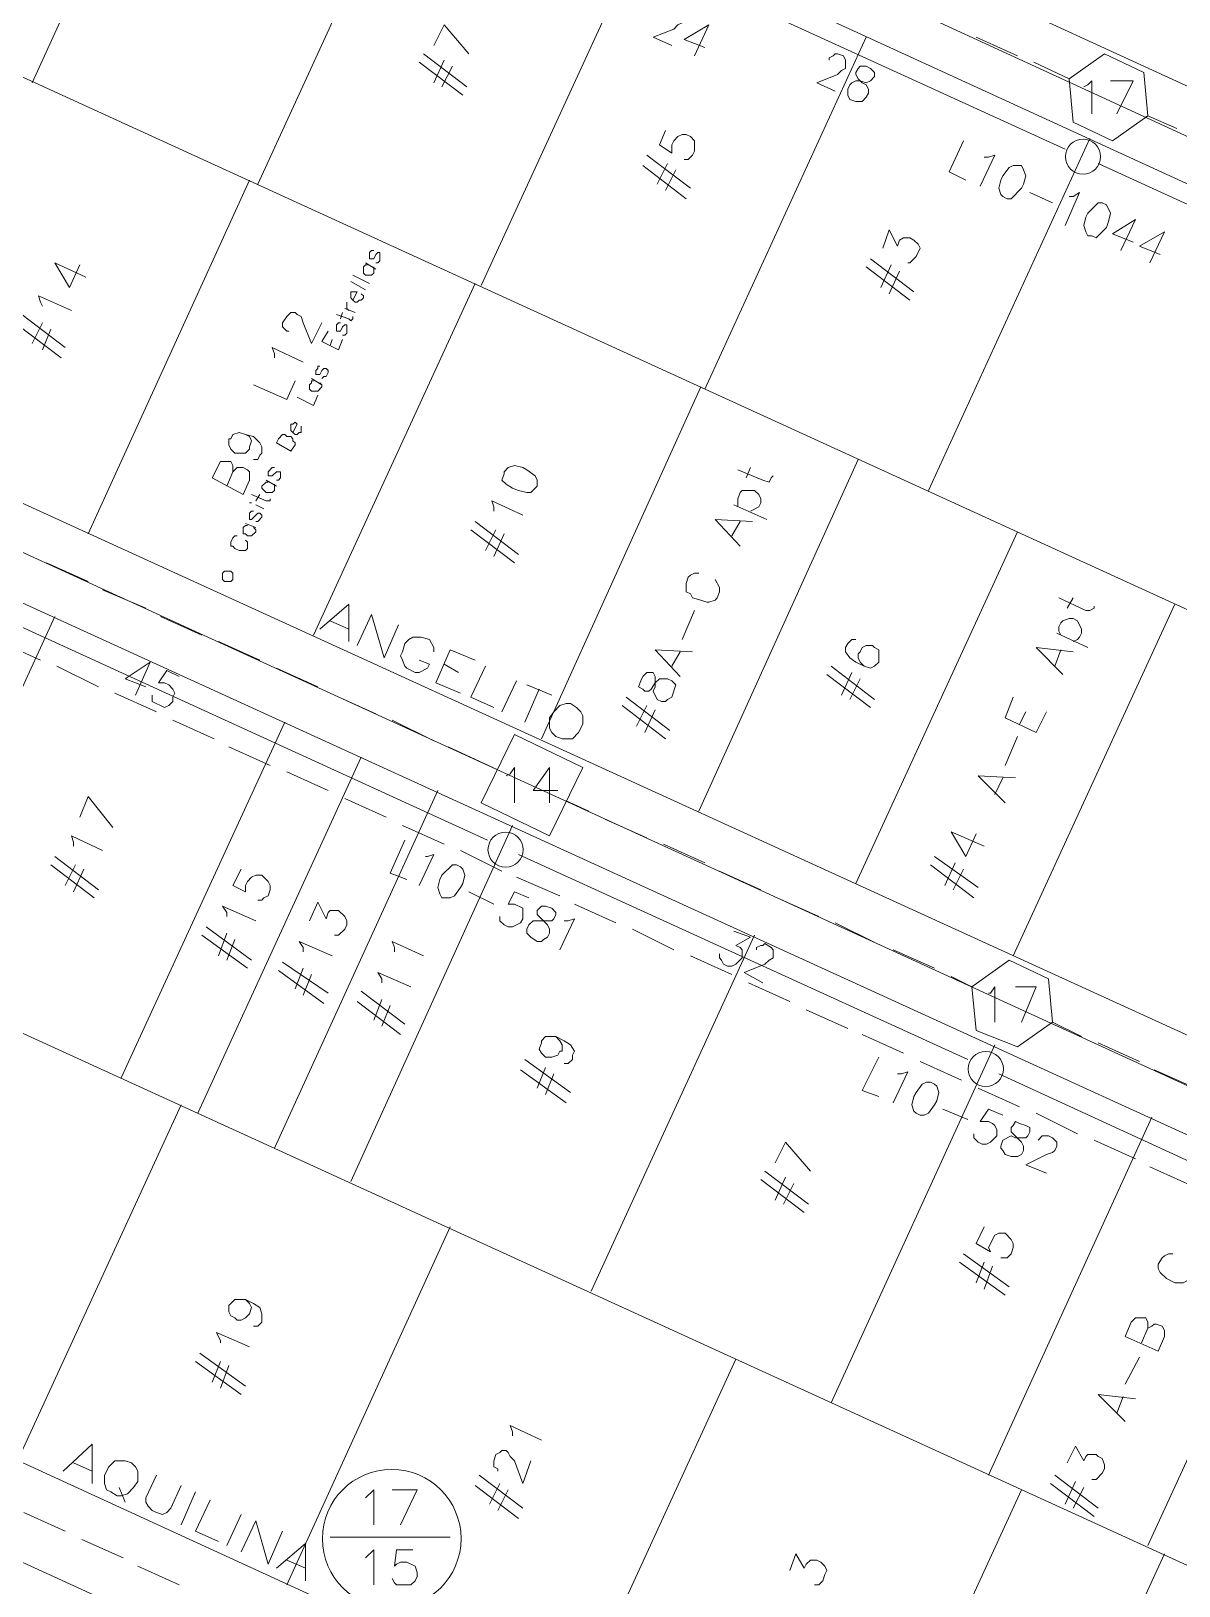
# Model space of a CAD drawing. Header units: millimetres. Extents: x 3.6 to 37.8, y 0.6 to 28.7.
# Drawn here: x 22.952 to 25.264, y 8.986 to 12.12 of the extents above; entities that cross this region are included whole.
import ezdxf

# ---------------------------------------------------------------- set-up
doc = ezdxf.new("R2010")
doc.units = ezdxf.units.MM
for name, color, linetype, true_color in [('PDF_S45$Cable-565', 23, 'Continuous', 0xdd8a6e), ('PDF_S45$LOTS', 254, 'Continuous', 0xdcdcdc), ('PDF_S45$Reverse$not$active', 61, 'Continuous', 0xdfff7f), ('PDF_S45$ROAD', 8, 'Continuous', 0x808080), ('PDF_S45$SDU', 157, 'Continuous', 0x396472)]:
    doc.layers.add(name, color=color, linetype=linetype, true_color=true_color)
for name, color, linetype in [('PDF_S45$NAME-ROAD', 7, 'Continuous'), ('PDF_S45$Passives-TapOffs', 7, 'Continuous'), ('PDF_S45$pole', 7, 'Continuous'), ('PDF_S45$strand', 7, 'Continuous'), ('PDF_S45$Symbols-EndOfLine', 7, 'Continuous')]:
    doc.layers.add(name, color=color, linetype=linetype)

msp = doc.modelspace()

# ---------------------------------------------------------------- linework, layer by layer
at = {"layer": 'PDF_S45$Cable-565', "lineweight": 13}
for points in [[(24.9384, 12.07), (24.855, 12.1076)], [(25.0427, 12.0242), (24.9718, 12.0575)], [(25.2595, 11.9241), (25.2011, 11.9491)], [(22.9828, 11.0484), (23.0662, 11.0109)], [(23.0954, 10.9942), (23.1829, 10.9567)], [(23.2121, 10.94), (23.2955, 10.9025)], [(22.8869, 10.89), (22.9703, 10.8525)], [(23.3289, 10.89), (23.4123, 10.8525)], [(23.0036, 10.8399), (23.087, 10.7982)], [(23.4456, 10.8358), (23.529, 10.7982)], [(23.1204, 10.7857), (23.2038, 10.7482)], [(23.5624, 10.7816), (23.6458, 10.744)], [(23.2371, 10.7315), (23.3205, 10.694)], [(23.6791, 10.7315), (23.7625, 10.6898)], [(23.3497, 10.6773), (23.4331, 10.6398)], [(23.7917, 10.6773), (23.8918, 10.6315)], [(23.4665, 10.6273), (23.5499, 10.5898)], [(23.5832, 10.5731), (23.6666, 10.5355)], [(24.0294, 10.5689), (24.0753, 10.5481)], [(24.1086, 10.5314), (24.192, 10.4939)], [(23.7, 10.5189), (23.7834, 10.4813)], [(23.8168, 10.4688), (23.9001, 10.4271)], [(24.2254, 10.4813), (24.3088, 10.4438)], [(23.9293, 10.4146), (24.0169, 10.3771)], [(24.338, 10.4271), (24.4214, 10.3896)], [(24.4547, 10.3729), (24.5381, 10.3354)], [(24.0461, 10.3604), (24.1295, 10.3229)], [(24.1628, 10.3104), (24.2462, 10.2687)], [(24.5715, 10.3229), (24.6549, 10.2812)], [(24.2796, 10.2562), (24.363, 10.2186)], [(24.6882, 10.2687), (24.7716, 10.2312)], [(24.3964, 10.202), (24.4798, 10.1644)], [(24.805, 10.2145), (24.8467, 10.1936)], [(24.5131, 10.1478), (24.5965, 10.1102)], [(25.0093, 10.1227), (25.0677, 10.0935)], [(24.6257, 10.0977), (24.7091, 10.0602)], [(25.1011, 10.081), (25.1845, 10.0435)], [(24.7425, 10.0435), (24.8259, 10.006)], [(25.2136, 10.0268), (25.297, 9.9893)], [(24.8592, 9.9893), (24.9426, 9.9518)], [(24.976, 9.9393), (25.0594, 9.8976)], [(25.0927, 9.8851), (25.1761, 9.8475)], [(25.2053, 9.8308), (25.2887, 9.7933)], [(23.0203, 9.097), (22.9369, 9.1345)], [(23.1371, 9.0428), (23.0537, 9.0803)], [(23.2497, 8.9885), (23.1663, 9.0261)]]:
    msp.add_lwpolyline(points, dxfattribs=at)
at = {"layer": 'PDF_S45$LOTS', "lineweight": 0}
for points in [[(22.9536, 12.0158), (23.2788, 12.7289)], [(23.4081, 11.8115), (23.7334, 12.5204)], [(23.8584, 11.6072), (24.1837, 12.3161)], [(22.4407, 12.2535), (25.7307, 10.7482)], [(24.3088, 11.3987), (24.634, 12.1076)], [(24.7591, 11.1944), (25.0844, 11.9033)], [(23.0662, 11.1068), (23.3914, 11.8199)], [(23.5207, 10.9025), (23.8459, 11.6114)], [(23.9794, 10.694), (24.3005, 11.4029)], [(24.2963, 10.5481), (24.6174, 11.2569)], [(24.6132, 10.4021), (24.9384, 11.111)], [(22.67, 10.2228), (22.9995, 10.94)], [(24.9301, 10.2562), (25.2553, 10.965)], [(25.5222, 8.9177), (21.2064, 10.89)], [(23.1329, 10.0102), (23.4623, 10.7274)], [(23.2872, 9.9393), (23.6166, 10.6565)], [(23.4415, 9.8684), (23.7709, 10.5898)], [(23.5958, 9.8017), (23.921, 10.5189)], [(24.0795, 9.5807), (24.4089, 10.2979)], [(24.5632, 9.3555), (24.8926, 10.0769)], [(22.9244, 9.2387), (23.2538, 9.9559)], [(24.8801, 9.2095), (25.2095, 9.9309)], [(25.2011, 9.0678), (25.5306, 9.785)], [(23.4665, 8.9885), (23.7959, 9.7099)], [(24.0419, 8.7258), (24.3713, 9.4431)], [(24.6174, 8.4631), (24.9468, 9.1804)], [(24.9051, 8.3339), (25.2345, 9.0511)]]:
    msp.add_lwpolyline(points, dxfattribs=at)
at = {"layer": 'PDF_S45$NAME-ROAD', "lineweight": 9}
for points in [[(23.5332, 10.915), (23.5916, 10.965), (23.5916, 10.89)], [(23.6083, 10.8816), (23.6374, 10.9442), (23.6625, 10.8566), (23.6917, 10.9233)], [(23.5916, 10.915), (23.5541, 10.9317)], [(23.7334, 10.8525), (23.7542, 10.8441), (23.75, 10.8358), (23.7334, 10.8274), (23.725, 10.8274), (23.7083, 10.8358), (23.7042, 10.8399), (23.7, 10.8525), (23.6958, 10.8608), (23.7, 10.8691), (23.7042, 10.8858), (23.7125, 10.8942), (23.7208, 10.8983), (23.7375, 10.8983), (23.7542, 10.8942), (23.7625, 10.8775), (23.7625, 10.8691)], [(23.8168, 10.7857), (23.7667, 10.8066), (23.7959, 10.8733), (23.8459, 10.8525)], [(23.8126, 10.8274), (23.7834, 10.8441)], [(23.8835, 10.7566), (23.8376, 10.7774), (23.8668, 10.8399)], [(23.9001, 10.7482), (23.9293, 10.8108)], [(23.946, 10.7274), (23.9752, 10.7941)], [(24.0002, 10.7816), (23.9502, 10.8024)], [(23.0161, 9.2179), (23.0745, 9.2721), (23.0745, 9.1929)], [(23.0745, 9.2179), (23.037, 9.2346)], [(23.1412, 9.1553), (23.1287, 9.1845)], [(23.2538, 9.1887), (23.233, 9.1428), (23.2246, 9.1345), (23.2163, 9.1303), (23.2038, 9.1345), (23.1954, 9.1387), (23.1871, 9.147), (23.1829, 9.1553), (23.1829, 9.1637), (23.2038, 9.2095)], [(23.2538, 9.1095), (23.283, 9.1762)], [(23.3289, 9.0761), (23.283, 9.097), (23.3122, 9.1595)], [(23.3456, 9.0678), (23.3747, 9.1303)], [(23.3747, 9.0553), (23.4039, 9.1178), (23.429, 9.0302), (23.4581, 9.097)], [(23.4456, 9.0219), (23.504, 9.0719), (23.504, 8.9969)], [(23.504, 9.0219), (23.4665, 9.0386)]]:
    msp.add_lwpolyline(points, dxfattribs=at)
for points in [[(24.0378, 10.7649), (24.0503, 10.7566), (24.0586, 10.7482), (24.0628, 10.7399), (24.0628, 10.7232), (24.0544, 10.7065), (24.0419, 10.694), (24.0211, 10.694), (24.0086, 10.6982), (24.0002, 10.7065), (23.9961, 10.7149), (23.9961, 10.7357), (24.0044, 10.7482), (24.0169, 10.7607), (24.0294, 10.7649)], [(23.1412, 9.2387), (23.1537, 9.2346), (23.1621, 9.2262), (23.1663, 9.2179), (23.1663, 9.197), (23.1579, 9.1845), (23.1454, 9.172), (23.1329, 9.1678), (23.1246, 9.1678), (23.1121, 9.1762), (23.1037, 9.1804), (23.0995, 9.1929), (23.0995, 9.2095), (23.1079, 9.2262), (23.1204, 9.2387)]]:
    msp.add_lwpolyline(points, close=True, dxfattribs=at)
at = {"layer": 'PDF_S45$Passives-TapOffs', "lineweight": 9}
for points in [[(25.2011, 11.9491), (25.1302, 11.8991), (25.051, 11.9366), (25.0427, 12.0242), (25.1136, 12.0742), (25.1928, 12.0367)], [(23.9961, 10.498), (23.8584, 10.5647), (23.9252, 10.7023), (24.0628, 10.6356)], [(25.0093, 10.1227), (24.9384, 10.0727), (24.855, 10.1061), (24.8467, 10.1936), (24.9218, 10.2478), (25.001, 10.2103)]]:
    msp.add_lwpolyline(points, close=True, dxfattribs=at)
for points in [[(25.0719, 12.0075), (25.0802, 12.0117), (25.0885, 12.02), (25.0885, 11.9533)], [(25.1261, 12.02), (25.1719, 12.02), (25.1386, 11.9533)], [(23.9085, 10.6189), (23.9168, 10.6231), (23.9252, 10.6356), (23.9252, 10.5647)], [(24.0127, 10.5898), (23.9627, 10.5898), (23.9961, 10.6356), (23.9961, 10.5647)], [(24.8801, 10.1811), (24.8842, 10.1811), (24.8926, 10.1936), (24.8926, 10.1227)], [(24.9343, 10.1936), (24.976, 10.1936), (24.9468, 10.1227)]]:
    msp.add_lwpolyline(points, dxfattribs=at)
at = {"layer": 'PDF_S45$pole', "lineweight": 0}
for points in [[(24.2296, 12.1534), (24.2296, 12.1576), (24.2379, 12.1618), (24.2421, 12.166), (24.2462, 12.166), (24.2588, 12.1618), (24.2629, 12.1534), (24.2629, 12.1368), (24.2546, 12.1326), (24.2462, 12.1243), (24.2045, 12.1076), (24.2421, 12.0909)], [(24.3088, 12.0867), (24.2671, 12.1034), (24.3171, 12.1326), (24.2879, 12.07)], [(24.8342, 11.8199), (24.8008, 11.8365), (24.83, 11.8991)], [(24.8717, 11.8657), (24.8801, 11.8657), (24.8926, 11.8699), (24.8634, 11.8073)], [(25.0093, 11.774), (24.9635, 11.7948)], [(25.0427, 11.7865), (25.051, 11.7865), (25.0635, 11.7948), (25.0343, 11.7281)], [(25.1719, 11.6948), (25.1302, 11.7114), (25.1761, 11.7406), (25.1469, 11.6781)], [(25.2262, 11.6697), (25.1845, 11.6864), (25.2345, 11.7156), (25.2053, 11.6531)], [(23.7083, 10.4105), (23.675, 10.423), (23.7042, 10.4897)], [(23.7459, 10.4563), (23.75, 10.4563), (23.7625, 10.4605), (23.7334, 10.3979)], [(23.8835, 10.3604), (23.8334, 10.3854)], [(23.896, 10.3354), (23.896, 10.3271), (23.9043, 10.3187), (23.9127, 10.3145), (23.921, 10.3145), (23.9377, 10.3229), (23.9418, 10.3312), (23.9418, 10.3521), (23.9252, 10.3604), (23.9127, 10.3604), (23.9252, 10.3854), (23.9544, 10.3729)], [(24.0252, 10.3271), (24.0336, 10.3271), (24.0461, 10.3312), (24.0169, 10.2687)], [(24.6591, 9.9726), (24.6257, 9.9851), (24.6591, 10.0518)], [(24.6966, 10.0185), (24.7049, 10.0185), (24.7174, 10.0227), (24.6882, 9.9601)], [(24.8384, 9.9268), (24.7883, 9.9476)], [(24.8509, 9.8976), (24.8509, 9.8892), (24.8592, 9.8809), (24.8675, 9.8767), (24.8759, 9.8767), (24.8842, 9.8809), (24.8967, 9.8934), (24.8967, 9.9059), (24.8926, 9.9142), (24.8884, 9.9184), (24.8801, 9.9226), (24.8634, 9.9226), (24.8801, 9.9476), (24.9092, 9.9351)], [(24.9801, 9.8851), (24.9885, 9.8934), (25.001, 9.8934), (25.0093, 9.8892), (25.0177, 9.8809), (25.0177, 9.8725), (25.0135, 9.8642), (25.0093, 9.86), (24.9968, 9.8559), (24.9551, 9.835), (24.9968, 9.8183)]]:
    msp.add_lwpolyline(points, dxfattribs=at)
for points in [[(24.9301, 11.849), (24.9468, 11.849), (24.9509, 11.8407), (24.9551, 11.8282), (24.9509, 11.8115), (24.9468, 11.8032), (24.9259, 11.7823), (24.9176, 11.7823), (24.9092, 11.7865), (24.9051, 11.7907), (24.9009, 11.8032), (24.9051, 11.8199), (24.9092, 11.8282), (24.9218, 11.8449)], [(25.1094, 11.774), (25.1177, 11.7698), (25.1261, 11.7531), (25.1219, 11.7365), (25.1177, 11.724), (25.0969, 11.7031), (25.0885, 11.7073), (25.0802, 11.7073), (25.076, 11.7156), (25.0719, 11.7281), (25.076, 11.7448), (25.0802, 11.7531), (25.1011, 11.774)], [(23.8084, 10.4396), (23.8168, 10.4355), (23.8209, 10.4313), (23.8251, 10.4188), (23.8209, 10.4021), (23.8168, 10.3938), (23.8042, 10.3771), (23.7959, 10.3729), (23.7792, 10.3729), (23.7751, 10.3813), (23.7709, 10.3938), (23.7751, 10.4105), (23.7792, 10.4188), (23.8001, 10.4396)], [(23.9877, 10.3562), (24.0002, 10.3521), (24.0086, 10.3437), (24.0086, 10.3396), (24.0044, 10.3312), (24.0002, 10.3271), (23.9627, 10.3271), (23.9544, 10.3187), (23.9502, 10.3104), (23.9502, 10.302), (23.9585, 10.2937), (23.971, 10.2854), (23.9794, 10.2854), (23.9835, 10.2895), (23.9919, 10.2937), (23.9961, 10.302), (23.9961, 10.3104), (23.9919, 10.3187), (23.971, 10.3396), (23.971, 10.3479), (23.9794, 10.3562)], [(24.7633, 10.0018), (24.7716, 9.9976), (24.7758, 9.9935), (24.78, 9.981), (24.7758, 9.9643), (24.7716, 9.9559), (24.7591, 9.9393), (24.7508, 9.9351), (24.7425, 9.9351), (24.7341, 9.9393), (24.7299, 9.9434), (24.7258, 9.9559), (24.7299, 9.9726), (24.7341, 9.981), (24.7466, 9.9976), (24.755, 10.0018)], [(24.9426, 9.9184), (24.9551, 9.9142), (24.9635, 9.9101), (24.9635, 9.9017), (24.9593, 9.8934), (24.9551, 9.8892), (24.9343, 9.8892), (24.9259, 9.8934), (24.9092, 9.8851), (24.9051, 9.8725), (24.9051, 9.8684), (24.9092, 9.8642), (24.9134, 9.8559), (24.9259, 9.8517), (24.9384, 9.8517), (24.9468, 9.8559), (24.9509, 9.8642), (24.9509, 9.8725), (24.9468, 9.8809), (24.9259, 9.9017), (24.9259, 9.9101), (24.9301, 9.9142), (24.9343, 9.9226)]]:
    msp.add_lwpolyline(points, close=True, dxfattribs=at)
for centre in [(25.0707, 11.8671), (23.9073, 10.4702), (24.8747, 10.0282)]:
    msp.add_circle(centre, 0.0354, dxfattribs=at)
at = {"layer": 'PDF_S45$Reverse$not$active', "lineweight": 0}
for points in [[(23.2351, 12.8498), (26.6814, 11.2632), (25.8996, 9.5139), (25.8245, 9.5494), (25.4868, 9.7016)], [(25.762, 9.564), (25.7641, 9.6057), (25.7974, 9.639), (25.8162, 9.6786), (25.8204, 9.7245), (25.8141, 9.7683), (25.7912, 9.8079), (25.4909, 9.9455), (25.3888, 9.9455), (22.4928, 11.2715)]]:
    msp.add_lwpolyline(points, dxfattribs=at)
at = {"layer": 'PDF_S45$ROAD', "lineweight": 0}
for points in [[(26.7773, 11.1652), (27.6947, 10.744), (27.7572, 10.8733), (22.349, 13.3544)], [(26.4729, 11.2653), (22.2739, 13.1917)], [(21.6359, 11.7615), (25.8892, 9.8183)], [(25.8141, 9.6515), (21.5609, 11.5947)], [(20.9187, 10.1603), (25.1594, 8.213)]]:
    msp.add_lwpolyline(points, dxfattribs=at)
msp.add_lwpolyline([(19.6092, 10.5183, -0.414157), (19.6553, 10.5355), (23.3247, 8.8551, -0.414663), (23.3432, 8.8082)], format="xyb", dxfattribs=at)
at = {"layer": 'PDF_S45$SDU', "lineweight": 0}
for points in [[(23.7625, 12.0909), (23.7834, 12.1326), (23.8334, 12.0742)], [(23.8293, 12.0075), (23.7417, 12.0742)], [(23.8209, 11.9908), (23.7334, 12.0575)], [(23.7834, 12.0617), (23.7625, 12.0158)], [(23.8001, 12.0492), (23.7792, 12.0075)], [(24.2671, 11.8616), (24.2754, 11.8616), (24.2838, 11.8699), (24.2879, 11.8782), (24.2879, 11.8991), (24.2796, 11.9074), (24.2713, 11.9116), (24.2629, 11.9116), (24.2546, 11.9074), (24.2462, 11.8991), (24.2421, 11.8907), (24.2421, 11.8741), (24.2171, 11.8907), (24.2296, 11.9199)], [(24.2713, 11.7823), (24.1837, 11.849)], [(24.2796, 11.8032), (24.192, 11.8699)], [(24.2337, 11.8532), (24.2129, 11.8115)], [(24.2504, 11.8407), (24.2296, 11.799)], [(24.6674, 11.6823), (24.6799, 11.7198), (24.6966, 11.6864), (24.7008, 11.6989), (24.7091, 11.7031), (24.7216, 11.7031), (24.7299, 11.6989), (24.7383, 11.6906), (24.7425, 11.6823), (24.7341, 11.6656), (24.7216, 11.6531), (24.7174, 11.6531)], [(23.6458, 11.6531), (23.65, 11.6531), (23.6541, 11.6572), (23.6541, 11.6739), (23.65, 11.6739), (23.6458, 11.6697), (23.6416, 11.6614), (23.6333, 11.6614), (23.6333, 11.6739), (23.6374, 11.6781), (23.6416, 11.6781)], [(24.7299, 11.5947), (24.6424, 11.6614)], [(23.0495, 11.6489), (23.0287, 11.603), (22.9995, 11.6531), (23.062, 11.6239)], [(23.6333, 11.6114), (23.5999, 11.628)], [(23.6416, 11.6447), (23.6416, 11.6322), (23.6374, 11.628), (23.6249, 11.628), (23.6208, 11.6322), (23.6208, 11.6447), (23.6249, 11.6489), (23.6291, 11.6489)], [(23.6458, 11.6406), (23.6249, 11.6531)], [(24.7216, 11.578), (24.634, 11.6447)], [(24.6841, 11.6489), (24.6632, 11.603)], [(24.7008, 11.6364), (24.6799, 11.5905)], [(23.6249, 11.5989), (23.5958, 11.6155)], [(23.6166, 11.5905), (23.6208, 11.5863), (23.6208, 11.5822), (23.6166, 11.578), (23.6124, 11.578), (23.6083, 11.5738), (23.6041, 11.5738), (23.5999, 11.578), (23.5958, 11.5822), (23.5958, 11.5947), (23.6083, 11.5947), (23.5999, 11.578)], [(22.9744, 11.5655), (22.9703, 11.5738), (22.9661, 11.5863), (23.0328, 11.5572)], [(23.5916, 11.5572), (23.5874, 11.5613), (23.5874, 11.5738)], [(23.0203, 11.4821), (22.9327, 11.5488)], [(22.9744, 11.5321), (22.9536, 11.4904)], [(23.4707, 11.5155), (23.4665, 11.5155), (23.4581, 11.5238), (23.4581, 11.5321), (23.4665, 11.5446), (23.4748, 11.553), (23.4832, 11.553), (23.4873, 11.5488), (23.4957, 11.5446), (23.4998, 11.5321), (23.5165, 11.4904), (23.5374, 11.5321)], [(23.5999, 11.5446), (23.5999, 11.5405), (23.5958, 11.5363), (23.5916, 11.5405), (23.5666, 11.5488)], [(23.5791, 11.5071), (23.5832, 11.5071), (23.5874, 11.5113), (23.5874, 11.528), (23.5832, 11.528), (23.5791, 11.5238), (23.5749, 11.5155), (23.5666, 11.5155), (23.5666, 11.528), (23.5707, 11.5321), (23.5749, 11.5321)], [(23.5791, 11.553), (23.5749, 11.5405)], [(23.6041, 11.553), (23.5832, 11.5613)], [(23.012, 11.4613), (22.9244, 11.528)], [(22.9911, 11.5196), (22.9744, 11.4779)], [(23.5791, 11.4988), (23.5707, 11.4779), (23.5374, 11.4946), (23.5499, 11.5155)], [(23.4415, 11.4613), (23.4415, 11.4696), (23.4373, 11.4821), (23.4998, 11.4529)], [(23.5582, 11.4988), (23.5541, 11.4863)], [(23.5374, 11.4196), (23.5415, 11.4237), (23.5457, 11.4237), (23.5499, 11.4321), (23.5499, 11.4362), (23.5457, 11.4404), (23.5415, 11.4404), (23.5374, 11.4362), (23.5332, 11.4279), (23.5249, 11.4279), (23.5249, 11.4362), (23.529, 11.4404), (23.529, 11.4446), (23.5332, 11.4446)], [(23.4832, 11.4154), (23.4665, 11.3779), (23.3998, 11.407)], [(23.5374, 11.407), (23.5374, 11.4029), (23.529, 11.3945), (23.5165, 11.3945), (23.5124, 11.3987), (23.5124, 11.407), (23.5165, 11.4112), (23.5165, 11.4154), (23.5207, 11.4154)], [(23.5332, 11.4112), (23.5374, 11.407), (23.5165, 11.4196)], [(23.529, 11.3862), (23.5207, 11.3653), (23.4873, 11.382)], [(23.4957, 11.3236), (23.4957, 11.3111), (23.4915, 11.3111), (23.4873, 11.307), (23.4832, 11.307), (23.479, 11.3111), (23.4748, 11.3153), (23.4748, 11.3278), (23.479, 11.3278), (23.4832, 11.332), (23.4873, 11.3278), (23.479, 11.3111)], [(23.3831, 11.307), (23.3998, 11.3028), (23.4123, 11.2903), (23.4164, 11.2819), (23.4164, 11.2694), (23.4123, 11.2653), (23.4081, 11.2569), (23.3998, 11.2569)], [(23.3581, 11.2319), (23.3664, 11.2403), (23.3789, 11.2403), (23.3873, 11.2361), (23.3914, 11.2319), (23.3914, 11.2152), (23.3789, 11.186), (23.3164, 11.2194), (23.3331, 11.2528), (23.3539, 11.2528), (23.3581, 11.2444), (23.3581, 11.2319), (23.3456, 11.2027)], [(23.4456, 11.2152), (23.4498, 11.2152), (23.454, 11.2194), (23.454, 11.2319), (23.4456, 11.2319), (23.4373, 11.2236), (23.429, 11.2236), (23.429, 11.2319), (23.4373, 11.2403), (23.4415, 11.2403)], [(24.4464, 11.2236), (24.4422, 11.2194), (24.4381, 11.2111), (24.4255, 11.2152), (24.3755, 11.2361)], [(24.4005, 11.2403), (24.3922, 11.2194)], [(23.4415, 11.2069), (23.4415, 11.1944), (23.4373, 11.1902), (23.4248, 11.1902), (23.4164, 11.1986), (23.4164, 11.2027), (23.4248, 11.2111), (23.429, 11.2111)], [(23.4456, 11.2027), (23.4248, 11.2152)], [(24.3755, 11.161), (24.3755, 11.1777), (24.3797, 11.1902), (24.3838, 11.1944), (24.4089, 11.1944), (24.4172, 11.186), (24.4214, 11.1777), (24.4214, 11.1694), (24.4172, 11.161), (24.4005, 11.1527)], [(23.4331, 11.1777), (23.4331, 11.1735), (23.4248, 11.1735), (23.3956, 11.186)], [(23.4123, 11.186), (23.4039, 11.1735)], [(23.4206, 11.1569), (23.4039, 11.1652)], [(23.8835, 11.1527), (23.8835, 11.161), (23.8793, 11.1735), (23.9418, 11.1443)], [(24.4339, 11.136), (24.3672, 11.1652)], [(23.4039, 11.1193), (23.3831, 11.1277)], [(23.4039, 11.1318), (23.4081, 11.1318), (23.4164, 11.1402), (23.4164, 11.1443), (23.4123, 11.1485), (23.4081, 11.1485), (23.3956, 11.136), (23.3914, 11.136), (23.3914, 11.1485), (23.3956, 11.1527), (23.3998, 11.1527)], [(23.9335, 11.0651), (23.8459, 11.1318)], [(24.3797, 11.0818), (24.3296, 11.136), (24.4047, 11.1318)], [(24.3797, 11.1318), (24.363, 11.1026)], [(23.3831, 11.0943), (23.3873, 11.0901), (23.3873, 11.0776), (23.3831, 11.0735), (23.3706, 11.0735), (23.3622, 11.0776), (23.3581, 11.0818), (23.3539, 11.0818), (23.3539, 11.0901), (23.3581, 11.0985), (23.3622, 11.1026), (23.3664, 11.1026)], [(23.3998, 11.1193), (23.4039, 11.1152), (23.4039, 11.111), (23.3956, 11.1026), (23.3873, 11.1026), (23.3831, 11.1068), (23.3789, 11.1068), (23.3789, 11.1193), (23.3831, 11.1235), (23.3873, 11.1235)], [(23.9252, 11.0484), (23.8376, 11.1152)], [(23.8876, 11.1152), (23.8668, 11.0735)], [(23.9043, 11.1068), (23.8835, 11.0609)], [(24.3296, 11.0151), (24.338, 10.9984), (24.338, 10.9901), (24.3338, 10.9776), (24.3296, 10.9734), (24.3171, 10.9692), (24.313, 10.9692), (24.3005, 10.9734), (24.2838, 10.9776), (24.2796, 10.9859), (24.2713, 10.9901), (24.2713, 11.0067), (24.2754, 11.0192), (24.2796, 11.0234), (24.2879, 11.0276), (24.2963, 11.0276)], [(25.0927, 10.9609), (25.0927, 10.9567), (25.0844, 10.9525), (25.076, 10.9525), (25.0218, 10.9776)], [(25.051, 10.9776), (25.0385, 10.9567)], [(24.2879, 10.9525), (24.2629, 10.8942)], [(25.0802, 10.8775), (25.0177, 10.9067)], [(25.026, 10.9025), (25.0218, 10.9108), (25.0218, 10.9192), (25.026, 10.9275), (25.0302, 10.9317), (25.0427, 10.9359), (25.051, 10.9359), (25.0594, 10.9317), (25.0677, 10.915), (25.0677, 10.9067), (25.0635, 10.8983), (25.0594, 10.8942), (25.051, 10.89)], [(24.6299, 10.8399), (24.6132, 10.8483), (24.6007, 10.8566), (24.5923, 10.8691), (24.5923, 10.8775), (24.5965, 10.8858), (24.6048, 10.8942), (24.6132, 10.8942)], [(25.0302, 10.8233), (24.976, 10.8775), (25.051, 10.8691)], [(24.2588, 10.8191), (24.2087, 10.8733), (24.2838, 10.8691)], [(24.2588, 10.8691), (24.2421, 10.8399)], [(25.026, 10.8733), (25.0135, 10.8399)], [(24.6424, 10.7566), (24.5548, 10.8233)], [(24.6507, 10.7732), (24.5632, 10.8399)], [(24.6048, 10.8274), (24.584, 10.7816)], [(24.6215, 10.8149), (24.6007, 10.7732)], [(24.2296, 10.694), (24.142, 10.7607)], [(24.2379, 10.7107), (24.1503, 10.7774)], [(24.192, 10.7607), (24.1712, 10.719)], [(24.2087, 10.7524), (24.1879, 10.7065)], [(24.9968, 10.7482), (24.976, 10.7065), (24.9134, 10.7357), (24.9301, 10.7774)], [(24.9551, 10.7482), (24.9426, 10.7232)], [(24.9384, 10.6982), (24.9134, 10.6398)], [(24.9134, 10.5647), (24.8592, 10.6189), (24.9343, 10.6148)], [(24.9092, 10.6148), (24.8926, 10.5814)], [(23.0495, 10.5355), (23.0662, 10.5772), (23.1162, 10.5147)], [(23.037, 10.4772), (23.037, 10.4855), (23.0328, 10.498), (23.0954, 10.4688)], [(24.855, 10.5022), (24.8342, 10.4563), (24.805, 10.5064), (24.8717, 10.4772)], [(23.0787, 10.3729), (22.9911, 10.4396)], [(23.087, 10.3896), (22.9995, 10.4563)], [(23.0412, 10.4396), (23.0203, 10.3979)], [(24.8509, 10.3729), (24.7633, 10.4396)], [(24.8592, 10.3938), (24.7716, 10.4563)], [(24.8133, 10.4438), (24.7925, 10.3979)], [(23.0578, 10.4313), (23.037, 10.3854)], [(23.4081, 10.3688), (23.4164, 10.3688), (23.4206, 10.3729), (23.429, 10.3771), (23.4331, 10.3896), (23.4331, 10.3979), (23.429, 10.4063), (23.4164, 10.4188), (23.4039, 10.4188), (23.3956, 10.4146), (23.3873, 10.4063), (23.3831, 10.3979), (23.3831, 10.3854), (23.3581, 10.3979), (23.3747, 10.4313)], [(24.83, 10.4313), (24.8092, 10.3896)], [(23.3456, 10.3354), (23.3456, 10.3437), (23.3372, 10.3562), (23.4039, 10.3271)], [(23.5124, 10.3271), (23.529, 10.3646), (23.5457, 10.3312), (23.5499, 10.3437), (23.5541, 10.3479), (23.5707, 10.3479), (23.5832, 10.3354), (23.5874, 10.3271), (23.5874, 10.3187), (23.5832, 10.3104), (23.5707, 10.2979), (23.5624, 10.2979)], [(23.3956, 10.2478), (23.3039, 10.3145)], [(23.3873, 10.2312), (23.2955, 10.2979)], [(23.3456, 10.302), (23.3289, 10.2562)], [(23.3622, 10.2895), (23.3456, 10.2478)], [(23.4998, 10.2645), (23.4998, 10.2728), (23.4915, 10.2854), (23.5582, 10.2562)], [(23.6833, 10.2645), (23.6833, 10.2728), (23.6791, 10.2854), (23.7417, 10.2562)], [(23.5415, 10.1603), (23.4498, 10.227)], [(23.5499, 10.1811), (23.4581, 10.2437)], [(23.4998, 10.2312), (23.4832, 10.1895)], [(23.5165, 10.2186), (23.4998, 10.1769)], [(23.6583, 10.202), (23.6583, 10.2103), (23.65, 10.2228), (23.7167, 10.1936)], [(23.7042, 10.1186), (23.6166, 10.1853)], [(23.6958, 10.0977), (23.6083, 10.1644)], [(23.6583, 10.1686), (23.6416, 10.1269)], [(23.675, 10.1561), (23.6583, 10.1144)], [(24.0086, 10.0935), (24.0252, 10.0852), (24.0378, 10.0769), (24.0461, 10.0644), (24.0419, 10.056), (24.0419, 10.0477), (24.0336, 10.0393), (24.0252, 10.0393)], [(24.0378, 9.981), (23.946, 10.0477)], [(23.9877, 10.031), (23.971, 9.9893)], [(24.0294, 9.9601), (23.9377, 10.0268)], [(24.0044, 10.0185), (23.9877, 9.9768)], [(24.4506, 9.8392), (24.4714, 9.8809), (24.5215, 9.8225)], [(24.5173, 9.7558), (24.4297, 9.8225)], [(24.4714, 9.81), (24.4506, 9.7641)], [(24.5089, 9.7391), (24.4214, 9.8058)], [(24.4881, 9.7975), (24.4672, 9.7558)], [(24.9051, 9.6474), (24.9176, 9.6474), (24.9259, 9.6557), (24.9301, 9.6682), (24.9301, 9.6766), (24.9259, 9.6849), (24.9134, 9.6974), (24.9009, 9.6974), (24.8926, 9.6932), (24.8801, 9.6682), (24.8842, 9.6599), (24.855, 9.6766), (24.8717, 9.7099)], [(24.9218, 9.589), (24.83, 9.6557)], [(25.2845, 9.639), (25.2887, 9.6349), (25.2929, 9.6265), (25.2929, 9.6182), (25.2887, 9.6057), (25.272, 9.5973), (25.2553, 9.5973), (25.2387, 9.6057), (25.2262, 9.6182), (25.222, 9.6265), (25.222, 9.6349), (25.2303, 9.6474), (25.2345, 9.6515), (25.2428, 9.6557), (25.2512, 9.6557)], [(24.9134, 9.5723), (24.8217, 9.639)], [(24.8717, 9.639), (24.855, 9.5973)], [(24.8884, 9.6307), (24.8717, 9.5848)], [(23.3831, 9.564), (23.3998, 9.5556), (23.4123, 9.5473), (23.4164, 9.5348), (23.4164, 9.5181), (23.4081, 9.5098), (23.3998, 9.5098)], [(25.2011, 9.5056), (25.2095, 9.5098), (25.2136, 9.5139), (25.2178, 9.5139), (25.2303, 9.5098), (25.2345, 9.5014), (25.2345, 9.4889), (25.222, 9.4597), (25.1553, 9.4889), (25.1678, 9.5181), (25.1761, 9.5265), (25.197, 9.5265), (25.2011, 9.5181), (25.2011, 9.5056), (25.1886, 9.4764)], [(23.3331, 9.4764), (23.3331, 9.4806), (23.3247, 9.4973), (23.3914, 9.4681)], [(23.3747, 9.3722), (23.283, 9.4389)], [(23.3831, 9.3888), (23.2914, 9.4556)], [(23.3331, 9.4389), (23.3164, 9.3972)], [(25.1845, 9.4472), (25.1553, 9.393)], [(23.3497, 9.4305), (23.3331, 9.3847)], [(25.1553, 9.318), (25.1011, 9.3722), (25.1761, 9.3638)], [(25.1511, 9.368), (25.1386, 9.3346)], [(23.921, 9.2888), (23.921, 9.2971), (23.9168, 9.3096), (23.9794, 9.2804)], [(23.9585, 9.2387), (23.9418, 9.1929), (23.9252, 9.2387), (23.9168, 9.2471), (23.9127, 9.2554), (23.9085, 9.2596), (23.9001, 9.2596), (23.896, 9.2554), (23.8876, 9.2512), (23.8835, 9.2387), (23.8835, 9.2262), (23.8918, 9.2221), (23.8918, 9.2179)], [(25.0385, 9.2346), (25.0552, 9.2679), (25.0719, 9.2387), (25.076, 9.2471), (25.0802, 9.2512), (25.0969, 9.2512), (25.1011, 9.2471), (25.1094, 9.2429), (25.1136, 9.2304), (25.1136, 9.2221), (25.1094, 9.2137), (25.0969, 9.2012), (25.0885, 9.2012)], [(23.9335, 9.122), (23.8459, 9.1887)], [(23.9418, 9.1428), (23.8543, 9.2095)], [(23.896, 9.1929), (23.8751, 9.1512)], [(25.0927, 9.1261), (25.0052, 9.1929)], [(25.1011, 9.1428), (25.0135, 9.2095)], [(25.0552, 9.197), (25.0343, 9.1512)], [(25.0719, 9.1845), (25.051, 9.1428)], [(23.9127, 9.1804), (23.8918, 9.1387)], [(24.4798, 9.0177), (24.4923, 9.0511), (24.5089, 9.0219), (24.5131, 9.0302), (24.5215, 9.0386), (24.534, 9.0386), (24.5423, 9.0344), (24.5506, 9.0261), (24.5548, 9.0177), (24.5506, 9.0094), (24.5465, 8.9969), (24.5381, 8.9885), (24.5298, 8.9885)]]:
    msp.add_lwpolyline(points, dxfattribs=at)
for points in [[(23.3914, 11.3028), (23.3956, 11.2945), (23.3914, 11.2819), (23.3914, 11.2778), (23.3831, 11.2694), (23.3622, 11.2694), (23.3539, 11.2778), (23.3497, 11.2861), (23.3497, 11.2986), (23.3539, 11.2986), (23.3581, 11.307), (23.3706, 11.3111), (23.3831, 11.307)], [(23.4456, 11.2903), (23.4498, 11.2986), (23.4581, 11.307), (23.4623, 11.307), (23.4665, 11.3028), (23.4748, 11.3028), (23.479, 11.2986), (23.479, 11.2945), (23.4832, 11.2903), (23.4832, 11.2861), (23.4748, 11.2736)], [(23.9043, 11.2277), (23.9043, 11.2319), (23.9127, 11.2403), (23.9252, 11.2444), (23.9418, 11.2403), (23.9502, 11.2361), (23.9669, 11.2236), (23.971, 11.2152), (23.971, 11.2027), (23.9585, 11.1902), (23.9502, 11.1902), (23.9335, 11.1944), (23.921, 11.1986), (23.9085, 11.2069), (23.9001, 11.2152)], [(23.3914, 11.1694), (23.3956, 11.1694)], [(23.3372, 11.0151), (23.3372, 11.0276), (23.3414, 11.0318), (23.3539, 11.0318), (23.3581, 11.0276), (23.3581, 11.0151), (23.3539, 11.0109), (23.3414, 11.0109)], [(24.6215, 10.8483), (24.6174, 10.8566), (24.6174, 10.865), (24.6215, 10.8691), (24.6257, 10.8775), (24.634, 10.8816), (24.6465, 10.8816), (24.6507, 10.8775), (24.6591, 10.8733), (24.6591, 10.8483), (24.6507, 10.8399), (24.6424, 10.8358), (24.6299, 10.8399)], [(24.1795, 10.8108), (24.1837, 10.8191), (24.192, 10.8274), (24.2045, 10.8274), (24.2087, 10.8191), (24.2087, 10.7982), (24.2045, 10.7899), (24.2129, 10.7732), (24.2212, 10.7691), (24.2296, 10.7691), (24.2337, 10.7732), (24.2421, 10.7774), (24.2504, 10.8024), (24.2421, 10.8108), (24.2337, 10.8149), (24.2171, 10.8149), (24.2087, 10.8066), (24.2004, 10.7941), (24.1962, 10.7899), (24.1879, 10.7899), (24.1837, 10.7941), (24.1754, 10.7982)], [(24.0169, 10.0852), (24.0211, 10.0769), (24.0211, 10.0644), (24.0169, 10.0644), (24.0127, 10.056), (24.0002, 10.0518), (23.9877, 10.0518), (23.9794, 10.0602), (23.9752, 10.0685), (23.9794, 10.081), (23.9794, 10.0852), (23.9877, 10.0935), (24.0086, 10.0935)], [(23.3914, 9.5556), (23.3956, 9.5473), (23.3914, 9.5348), (23.3831, 9.5265), (23.3747, 9.5223), (23.3664, 9.5223), (23.3622, 9.5265), (23.3539, 9.5306), (23.3497, 9.539), (23.3497, 9.5515), (23.3622, 9.564), (23.3831, 9.564)]]:
    msp.add_lwpolyline(points, close=True, dxfattribs=at)
at = {"layer": 'PDF_S45$strand', "color": 254, "lineweight": 0, "true_color": 0xdcdcdc}
for points in [[(25.0343, 11.8824), (24.1962, 12.266)], [(26.7148, 11.1152), (25.1011, 11.8532)], [(23.871, 10.4897), (22.5491, 11.0943)], [(24.8384, 10.0477), (23.9335, 10.4605)], [(25.9976, 9.5139), (24.9009, 10.0185)]]:
    msp.add_lwpolyline(points, dxfattribs=at)
at = {"layer": 'PDF_S45$strand', "lineweight": 0}
for points in [[(24.559, 12.0617), (24.559, 12.0659), (24.5673, 12.07), (24.5715, 12.0742), (24.5757, 12.0742), (24.5882, 12.07), (24.5923, 12.0617), (24.5923, 12.045), (24.584, 12.0409), (24.5757, 12.0325), (24.534, 12.0158), (24.5715, 11.9992)], [(23.1829, 10.7982), (23.1412, 10.8149), (23.1913, 10.8483), (23.1621, 10.7816)], [(23.1954, 10.7816), (23.1954, 10.7691), (23.2205, 10.7566), (23.2288, 10.7607), (23.2371, 10.7691), (23.2371, 10.7774), (23.2413, 10.7857), (23.2371, 10.7941), (23.2288, 10.8024), (23.2205, 10.8066), (23.208, 10.8066), (23.2246, 10.8316), (23.2497, 10.8191)], [(24.3672, 10.3062), (24.4005, 10.2937), (24.3713, 10.277), (24.3797, 10.2728), (24.3838, 10.2687), (24.3838, 10.252), (24.3713, 10.2395), (24.363, 10.2353), (24.3547, 10.2353), (24.3463, 10.2395), (24.3422, 10.2478), (24.338, 10.252), (24.338, 10.2603)], [(24.413, 10.2687), (24.413, 10.2728), (24.4214, 10.277), (24.4255, 10.277), (24.4297, 10.2812), (24.4422, 10.2728), (24.4464, 10.2687), (24.4464, 10.252), (24.4381, 10.2478), (24.4297, 10.2395), (24.388, 10.2228), (24.4255, 10.202)]]:
    msp.add_lwpolyline(points, dxfattribs=at)
msp.add_lwpolyline([(24.634, 12.0492), (24.6424, 12.045), (24.6507, 12.0367), (24.6507, 12.0283), (24.6424, 12.02), (24.634, 12.0158), (24.6215, 12.02), (24.6132, 12.02), (24.6048, 12.0158), (24.6007, 12.0117), (24.5965, 12.0033), (24.5965, 11.9908), (24.6007, 11.9825), (24.6132, 11.9783), (24.6257, 11.9783), (24.634, 11.9867), (24.6382, 11.995), (24.6382, 12.0033), (24.634, 12.0117), (24.6257, 12.0158), (24.6174, 12.0242), (24.6132, 12.0325), (24.6132, 12.0367), (24.6174, 12.045), (24.6215, 12.0492)], close=True, dxfattribs=at)
at = {"layer": 'PDF_S45$Symbols-EndOfLine', "lineweight": 9}
for points in [[(23.6249, 9.1637), (23.6416, 9.1804), (23.6416, 9.1095)], [(23.6791, 9.1804), (23.7292, 9.1804), (23.6958, 9.1095)], [(23.6249, 9.0428), (23.6416, 9.0594), (23.6416, 8.9885)], [(23.6791, 9.0011), (23.6833, 8.9927), (23.6875, 8.9885), (23.7167, 8.9885), (23.725, 8.9969), (23.7292, 9.0052), (23.7292, 9.0136), (23.725, 9.0261), (23.7083, 9.0344), (23.6958, 9.0344), (23.6875, 9.0302), (23.6833, 9.0261), (23.6875, 9.0594), (23.7208, 9.0594)]]:
    msp.add_lwpolyline(points, dxfattribs=at)
at = {"layer": 'PDF_S45$Symbols-EndOfLine', "color": 15, "lineweight": 0, "true_color": 0x954a4a}
msp.add_lwpolyline([(23.7959, 9.0844), (23.5541, 9.0844)], dxfattribs=at)
msp.add_circle((23.678, 9.0816), 0.1397, dxfattribs=at)

doc.saveas('drawing.dxf')
